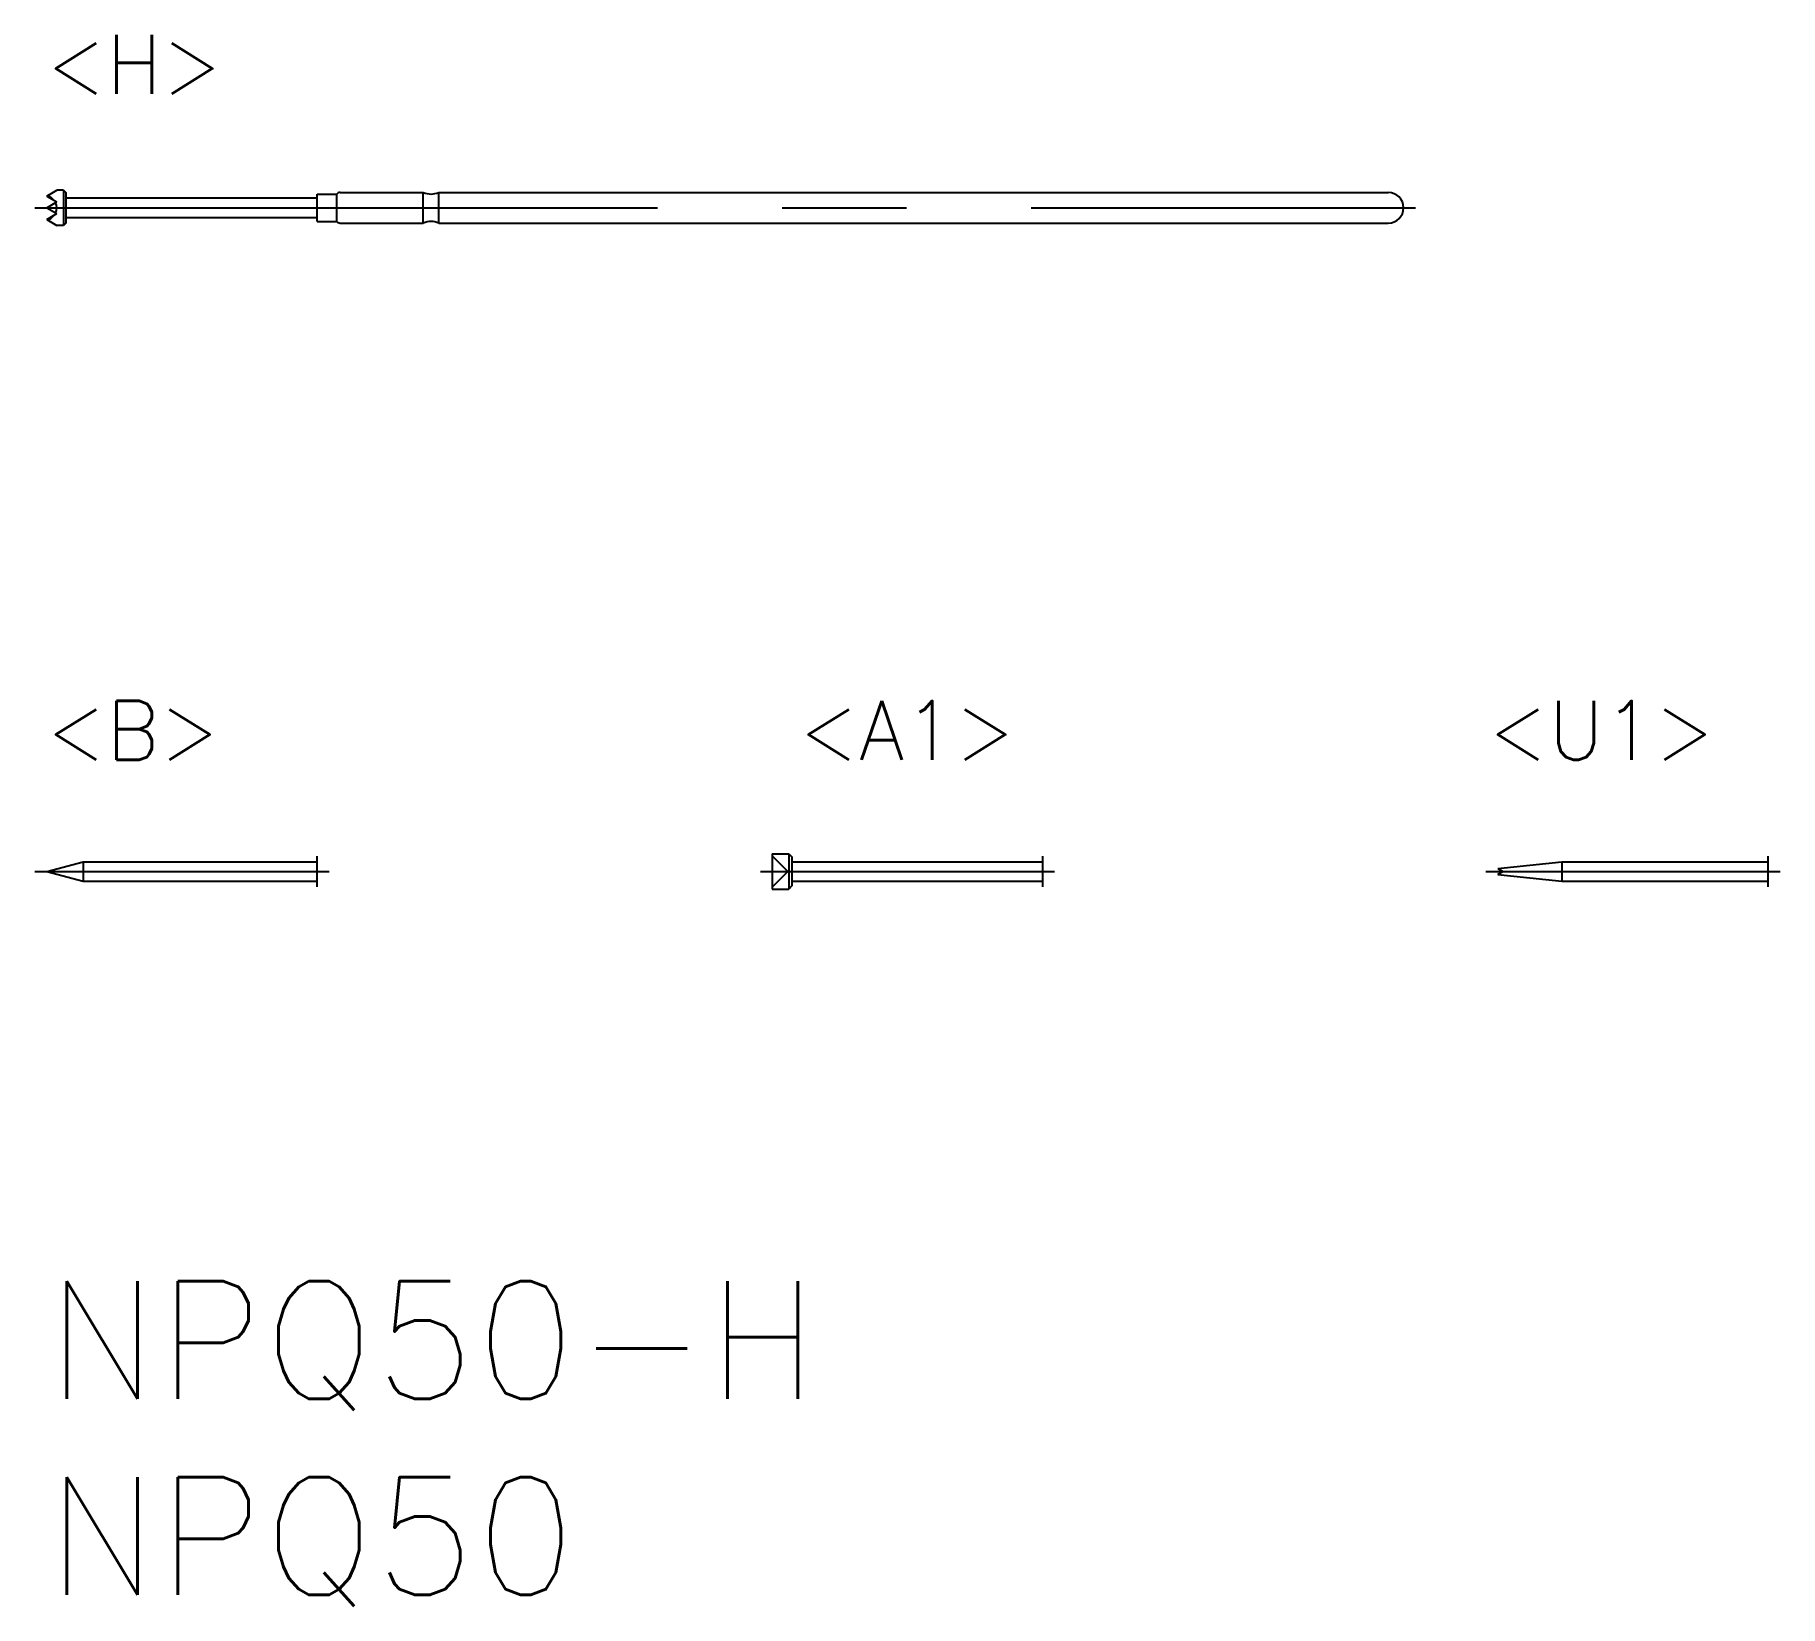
# Model space of a CAD drawing. Extents: x -0.3 to 44.2, y -8.3 to 31.8.
import ezdxf

# ---------------------------------------------------------------- set-up
doc = ezdxf.new("R2010")
doc.units = 0
doc.header["$LTSCALE"] = 0.5
doc.linetypes.add('CENTER', pattern=[50.8, 31.75, -6.35, 6.35, -6.35])
doc.linetypes.add('DASHED', pattern=[19.05, 12.7, -6.35])
for name, color, linetype in [('MSM_CENTER', 1, 'CENTER'), ('MSM_CONTINUOUS', 7, 'CONTINUOUS'), ('MSM_DASHED', 4, 'DASHED'), ('MSM_PART_NUMBER', 7, 'CONTINUOUS')]:
    doc.layers.add(name, color=color, linetype=linetype)
doc.styles.get("Standard").update_dxf_attribs({"font": 'txt.shx', "height": 1.5, "bigfont": 'bigfont.shx'})

# ---------------------------------------------------------------- blocks, each defined once
blk = doc.blocks.new('*U16')
at = {"layer": 'MSM_PART_NUMBER'}
blk.add_text('NPQ50-H', height=3, dxfattribs=at).set_placement((0, -3))
blk = doc.blocks.new('*U17')
at = {"layer": 'MSM_PART_NUMBER'}
blk.add_text('NPQ50', height=3, dxfattribs=at).set_placement((0, -8))
blk = doc.blocks.new('*U19')
at = {"layer": 'MSM_PART_NUMBER'}
blk.add_text('<H>', height=1.5, dxfattribs=at).set_placement((-0.021, 30.286))
blk = doc.blocks.new('*U20')
at = {"layer": 'MSM_PART_NUMBER'}
blk.add_text('<B>', height=1.5, dxfattribs=at).set_placement((-0.021, 13.298))
blk = doc.blocks.new('*U21')
at = {"layer": 'MSM_PART_NUMBER'}
blk.add_text('<A1>', height=1.5, dxfattribs=at).set_placement((19.172, 13.298))
blk = doc.blocks.new('*U22')
at = {"layer": 'MSM_PART_NUMBER'}
blk.add_text('<U1>', height=1.5, dxfattribs=at).set_placement((36.749, 13.298))

msp = doc.modelspace()

# ---------------------------------------------------------------- linework, layer by layer
at = {"layer": 'MSM_CENTER'}
for p, q in [((-0.3, 27.377), (34.9, 27.377)), ((-0.3, 10.45), (7.2, 10.45)), ((18.2, 10.45), (25.7, 10.45)), ((36.7, 10.45), (44.2, 10.45))]:
    msp.add_line(p, q, dxfattribs=at)
at = {"layer": 'MSM_CONTINUOUS'}
for p, q in [((0, 27.677), (0.259, 27.827)), ((0, 27.677), (0.26, 27.527)), ((0.43, 27.827), (0.259, 27.827)), ((0.43, 27.827), (0.5, 27.757)), ((0.43, 27.827), (0.43, 26.927)), ((0.5, 26.997), (0.5, 27.757)), ((0.5, 27.627), (6.9, 27.627)), ((6.9, 27.027), (6.9, 27.727)), ((6.9, 27.727), (7.4, 27.727)), ((7.4, 27.027), (7.4, 27.727)), ((7.48, 27.767), (9.6, 27.767)), ((9.6, 26.987), (9.6, 27.767)), ((10, 26.987), (10, 27.767)), ((10, 27.767), (34.21, 27.767)), ((0, 27.377), (0.26, 27.527)), ((0, 27.377), (0.26, 27.227)), ((0, 27.077), (0.26, 27.227)), ((0, 27.077), (0.259, 26.927)), ((0.43, 26.927), (0.259, 26.927)), ((0.5, 26.997), (0.43, 26.927)), ((0.5, 27.127), (6.9, 27.127)), ((6.9, 27.027), (7.4, 27.027)), ((7.48, 26.987), (9.6, 26.987)), ((10, 26.987), (34.21, 26.987)), ((0, 10.45), (0.933, 10.7)), ((0.933, 10.7), (0.933, 10.2)), ((0.933, 10.7), (6.9, 10.7)), ((6.9, 10.06), (6.9, 10.84)), ((18.5, 10.9), (18.5, 10)), ((18.5, 10.9), (18.92, 10.9)), ((18.92, 10.9), (19, 10.82)), ((18.92, 10.9), (18.92, 10)), ((19, 10.82), (19, 10.08)), ((19, 10.7), (25.4, 10.7)), ((25.4, 10.06), (25.4, 10.84)), ((37, 10.525), (38.638, 10.7)), ((38.638, 10.7), (43.9, 10.7)), ((38.638, 10.7), (38.638, 10.2)), ((43.9, 10.06), (43.9, 10.84)), ((0, 10.45), (0.933, 10.2)), ((37, 10.525), (37.13, 10.45)), ((37, 10.375), (37.13, 10.45)), ((37, 10.375), (38.638, 10.2)), ((0.933, 10.2), (6.9, 10.2)), ((18.5, 10), (18.92, 10)), ((19, 10.08), (18.92, 10)), ((19, 10.2), (25.4, 10.2)), ((38.638, 10.2), (43.9, 10.2))]:
    msp.add_line(p, q, dxfattribs=at)
for centre, radius, start, end in [((-0.241, 27.207), 0.559, 40.767, 60.895), ((7.48, 27.667), 0.1, 90, 143.1301), ((9.8, 28.247), 0.52, 247.3801, 292.6199), ((34.21, 27.377), 0.39, 270, 90), ((-0.246, 27.553), 0.567, 299.2415, 319.0965), ((-0.012, 27.377), 0.271, 331.2203, 28.7797), ((7.48, 27.087), 0.1, 216.8699, 270), ((9.8, 26.507), 0.52, 67.3801, 112.6199)]:
    msp.add_arc(centre, radius, start, end, dxfattribs=at)
at = {"layer": 'MSM_DASHED'}
for q in [(18.5, 10.85), (18.5, 10.05)]:
    msp.add_line((18.9, 10.45), q, dxfattribs=at)

# ---------------------------------------------------------------- block references
at = {"layer": 'MSM_CONTINUOUS'}
for name in ['*U19', '*U20', '*U21', '*U22', '*U16', '*U17']:
    msp.add_blockref(name, (0, 0), dxfattribs=at)

doc.saveas('drawing.dxf')
